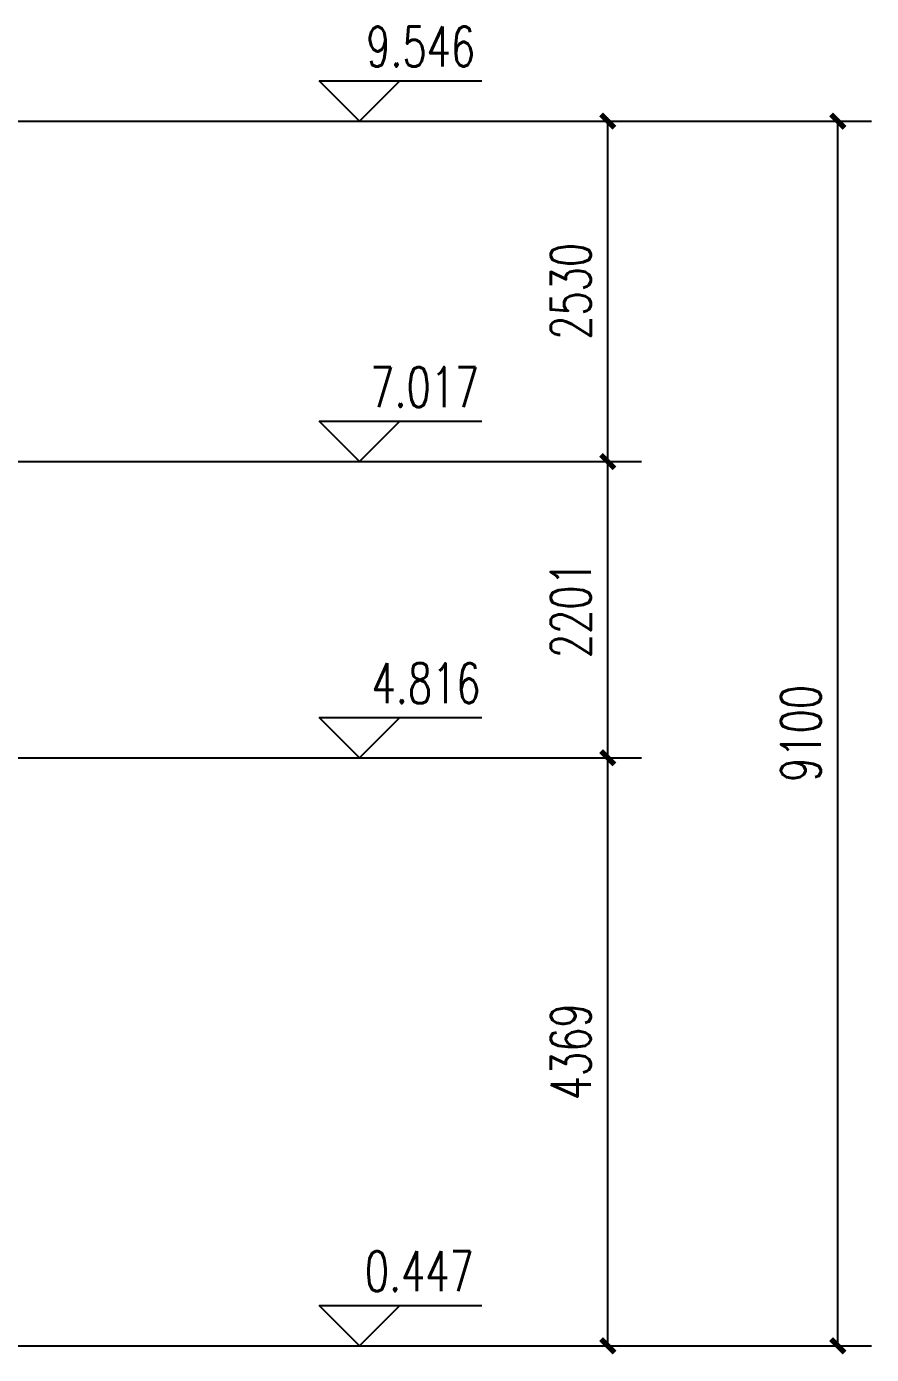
# Model space of a CAD drawing. Extents: x -20250 to 331240, y -699 to 63168.
# Drawn here: x 159938 to 166219, y 7580 to 17447 of the extents above; entities that cross this region are included whole.
import ezdxf

# ---------------------------------------------------------------- set-up
doc = ezdxf.new("R2010")
doc.units = 0
doc.header["$LTSCALE"] = 1000
doc.header["$MEASUREMENT"] = 0
for name, color, linetype in [('DIM_ELEV', 3, 'Continuous'), ('DOTE', 1, 'Continuous'), ('PUB_DIM', 3, 'Continuous'), ('PUB_TEXT', 7, 'Continuous')]:
    doc.layers.add(name, color=color, linetype=linetype)
doc.styles.add('_TCH_DIM', font='SIMPLEX', dxfattribs={"bigfont": 'GBCBIG'})
doc.styles.add('_TCH_DIM_T3', font='SIMPLEX', dxfattribs={"width": 0.705882, "bigfont": 'GBCBIG'})
doc.dimstyles.new('_TCH_ARCH&&100', dxfattribs={"dimtxt": 297.5, "dimasz": 100, "dimexe": 250, "dimexo": 300, "dimgap": 126.25, "dimtad": 1, "dimdec": 0, "dimzin": 0, "dimdsep": 46, "dimtxsty": '_TCH_DIM_T3', "dimblk": 'ARCHTICK', "dimcen": 0.09, "dimclrt": 7, "dimazin": 2, "dimtfac": 1, "dimtdec": 0, "dimtix": 1, "dimtmove": 2, "dimatfit": 3, "dimfxl": 1, "dimtolj": 1, "dimtzin": 0, "dimarcsym": 0})

# ---------------------------------------------------------------- blocks, each defined once
blk = doc.blocks.new('_ArchTick')
at = {"color": 0, "linetype": 'ByBlock', "const_width": 0.4}
blk.add_lwpolyline([(-0.5, -0.5), (0.5, 0.5)], dxfattribs=at)
blk = doc.blocks.new('*D65')
at = {"layer": 'Defpoints', "color": 0, "transparency": 16777216}
for p in [(162414.1, 16744.3), (165969.3, 16744.3), (162414.1, 7644.6)]:
    blk.add_point(p, dxfattribs=at)
at = {"layer": 'PUB_DIM', "color": 0, "lineweight": -2, "transparency": 16777216}
for p, q in [((162714.1, 16744.3), (166219.3, 16744.3)), ((165969.3, 7644.6), (165969.3, 16744.3)), ((162714.1, 7644.6), (166219.3, 7644.6))]:
    blk.add_line(p, q, dxfattribs=at)
at = {"layer": 'PUB_DIM', "color": 0, "lineweight": -2, "transparency": 16777216, "xscale": 100, "yscale": 100, "zscale": 100}
for p, rotation in [((165969.3, 16744.3), 90), ((165969.3, 7644.6), 270)]:
    blk.add_blockref('_ArchTick', p, dxfattribs=dict(at, rotation=rotation))
at = {"layer": 'PUB_DIM', "color": 7, "transparency": 16777216, "insert": (165694.3, 12194.5), "char_height": 297.5, "attachment_point": 5, "rotation": 90, "style": '_TCH_DIM_T3'}
blk.add_mtext('\\A1;9100', dxfattribs=at)
blk = doc.blocks.new('*D66')
at = {"layer": 'Defpoints', "color": 0, "transparency": 16777216}
for p in [(162114.1, 12013.8), (164258.7, 12013.8), (162114.1, 7644.6)]:
    blk.add_point(p, dxfattribs=at)
at = {"layer": 'PUB_DIM', "color": 0, "lineweight": -2, "transparency": 16777216}
for p, q in [((162414.1, 12013.8), (164508.7, 12013.8)), ((164258.7, 7644.6), (164258.7, 12013.8)), ((162414.1, 7644.6), (164508.7, 7644.6))]:
    blk.add_line(p, q, dxfattribs=at)
at = {"layer": 'PUB_DIM', "color": 0, "lineweight": -2, "transparency": 16777216, "xscale": 100, "yscale": 100, "zscale": 100}
for p, rotation in [((164258.7, 12013.8), 90), ((164258.7, 7644.6), 270)]:
    blk.add_blockref('_ArchTick', p, dxfattribs=dict(at, rotation=rotation))
at = {"layer": 'PUB_DIM', "color": 7, "transparency": 16777216, "insert": (163983.7, 9829.2), "char_height": 297.5, "attachment_point": 5, "rotation": 90, "style": '_TCH_DIM_T3'}
blk.add_mtext('\\A1;4369', dxfattribs=at)
blk = doc.blocks.new('*D67')
at = {"layer": 'Defpoints', "color": 0, "transparency": 16777216}
for p in [(162114.1, 14214.5), (164258.7, 14214.5), (162114.1, 12013.8)]:
    blk.add_point(p, dxfattribs=at)
at = {"layer": 'PUB_DIM', "color": 0, "lineweight": -2, "transparency": 16777216}
for p, q in [((162414.1, 14214.5), (164508.7, 14214.5)), ((164258.7, 12013.8), (164258.7, 14214.5)), ((162414.1, 12013.8), (164508.7, 12013.8))]:
    blk.add_line(p, q, dxfattribs=at)
at = {"layer": 'PUB_DIM', "color": 0, "lineweight": -2, "transparency": 16777216, "xscale": 100, "yscale": 100, "zscale": 100}
for p, rotation in [((164258.7, 14214.5), 90), ((164258.7, 12013.8), 270)]:
    blk.add_blockref('_ArchTick', p, dxfattribs=dict(at, rotation=rotation))
at = {"layer": 'PUB_DIM', "color": 7, "transparency": 16777216, "insert": (163983.7, 13114.1), "char_height": 297.5, "attachment_point": 5, "rotation": 90, "style": '_TCH_DIM_T3'}
blk.add_mtext('\\A1;2201', dxfattribs=at)
blk = doc.blocks.new('*D68')
at = {"layer": 'Defpoints', "color": 0, "transparency": 16777216}
for p in [(162114.1, 16744.3), (164258.7, 16744.3), (162114.1, 14214.5)]:
    blk.add_point(p, dxfattribs=at)
at = {"layer": 'PUB_DIM', "color": 0, "lineweight": -2, "transparency": 16777216}
for p, q in [((162414.1, 16744.3), (164508.7, 16744.3)), ((164258.7, 14214.5), (164258.7, 16744.3)), ((162414.1, 14214.5), (164508.7, 14214.5))]:
    blk.add_line(p, q, dxfattribs=at)
at = {"layer": 'PUB_DIM', "color": 0, "lineweight": -2, "transparency": 16777216, "xscale": 100, "yscale": 100, "zscale": 100}
for p, rotation in [((164258.7, 16744.3), 90), ((164258.7, 14214.5), 270)]:
    blk.add_blockref('_ArchTick', p, dxfattribs=dict(at, rotation=rotation))
at = {"layer": 'PUB_DIM', "color": 7, "transparency": 16777216, "insert": (163983.7, 15479.4), "char_height": 297.5, "attachment_point": 5, "rotation": 90, "style": '_TCH_DIM_T3'}
blk.add_mtext('\\A1;2530', dxfattribs=at)

msp = doc.modelspace()

# ---------------------------------------------------------------- linework, layer by layer
at = {"layer": 'DIM_ELEV'}
for p, q in [((162414.1, 16744.3), (162114.1, 17044.3)), ((162114.1, 17044.3), (163322.6, 17044.3)), ((162414.1, 16744.3), (162714.1, 17044.3)), ((161985.8, 16744.3), (162714.1, 16744.3)), ((162414.1, 14214.5), (162114.1, 14514.5)), ((162114.1, 14514.5), (163322.6, 14514.5)), ((162414.1, 14214.5), (162714.1, 14514.5)), ((161985.8, 14214.5), (162714.1, 14214.5)), ((162414.1, 12013.8), (162114.1, 12313.8)), ((162114.1, 12313.8), (163322.6, 12313.8)), ((162414.1, 12013.8), (162714.1, 12313.8)), ((161985.8, 12013.8), (162714.1, 12013.8)), ((162414.1, 7644.6), (162114.1, 7944.6)), ((162114.1, 7944.6), (163322.6, 7944.6)), ((162414.1, 7644.6), (162714.1, 7944.6)), ((161985.8, 7644.6), (162714.1, 7644.6))]:
    msp.add_line(p, q, dxfattribs=at)
at = {"layer": 'DOTE', "elevation": 0}
for points in [[(159007.4, 16744.3), (163040.4, 16744.3)], [(159153.7, 14214.5), (163040.4, 14214.5)], [(159772.6, 12013.8), (163040.4, 12013.8)], [(159677.5, 7644.6), (163040.4, 7644.6)]]:
    msp.add_lwpolyline(points, dxfattribs=at)

# ---------------------------------------------------------------- texts
at = {"layer": 'PUB_TEXT', "style": '_TCH_DIM', "width": 0.705882}
for s, p in [('9.546', (162462.6, 17149.3)), ('7.017', (162492.6, 14619.5)), ('4.816', (162502.6, 12418.8)), ('0.447', (162452.6, 8049.6))]:
    msp.add_text(s, height=297.5, dxfattribs=at).set_placement(p)

# ---------------------------------------------------------------- dimensions: what is measured, and where the dimension line sits
at = {"layer": 'PUB_DIM'}
for p1, p2, distance, picture, middle in [((162114.1, 14214.5), (162114.1, 16744.3), -2144.6, '*D68', (163983.7, 15479.4)), ((162414.1, 7644.6), (162414.1, 16744.3), -3555.2, '*D65', (165694.3, 12194.5)), ((162114.1, 12013.8), (162114.1, 14214.5), -2144.6, '*D67', (163983.7, 13114.1)), ((162114.1, 7644.6), (162114.1, 12013.8), -2144.6, '*D66', (163983.7, 9829.2))]:
    dim = msp.add_aligned_dim(p1=p1, p2=p2, distance=distance, dimstyle='_TCH_ARCH&&100', dxfattribs=at)
    dim.commit()
    dim.dimension.update_dxf_attribs({"geometry": picture, "text_midpoint": middle})

doc.saveas('drawing.dxf')
